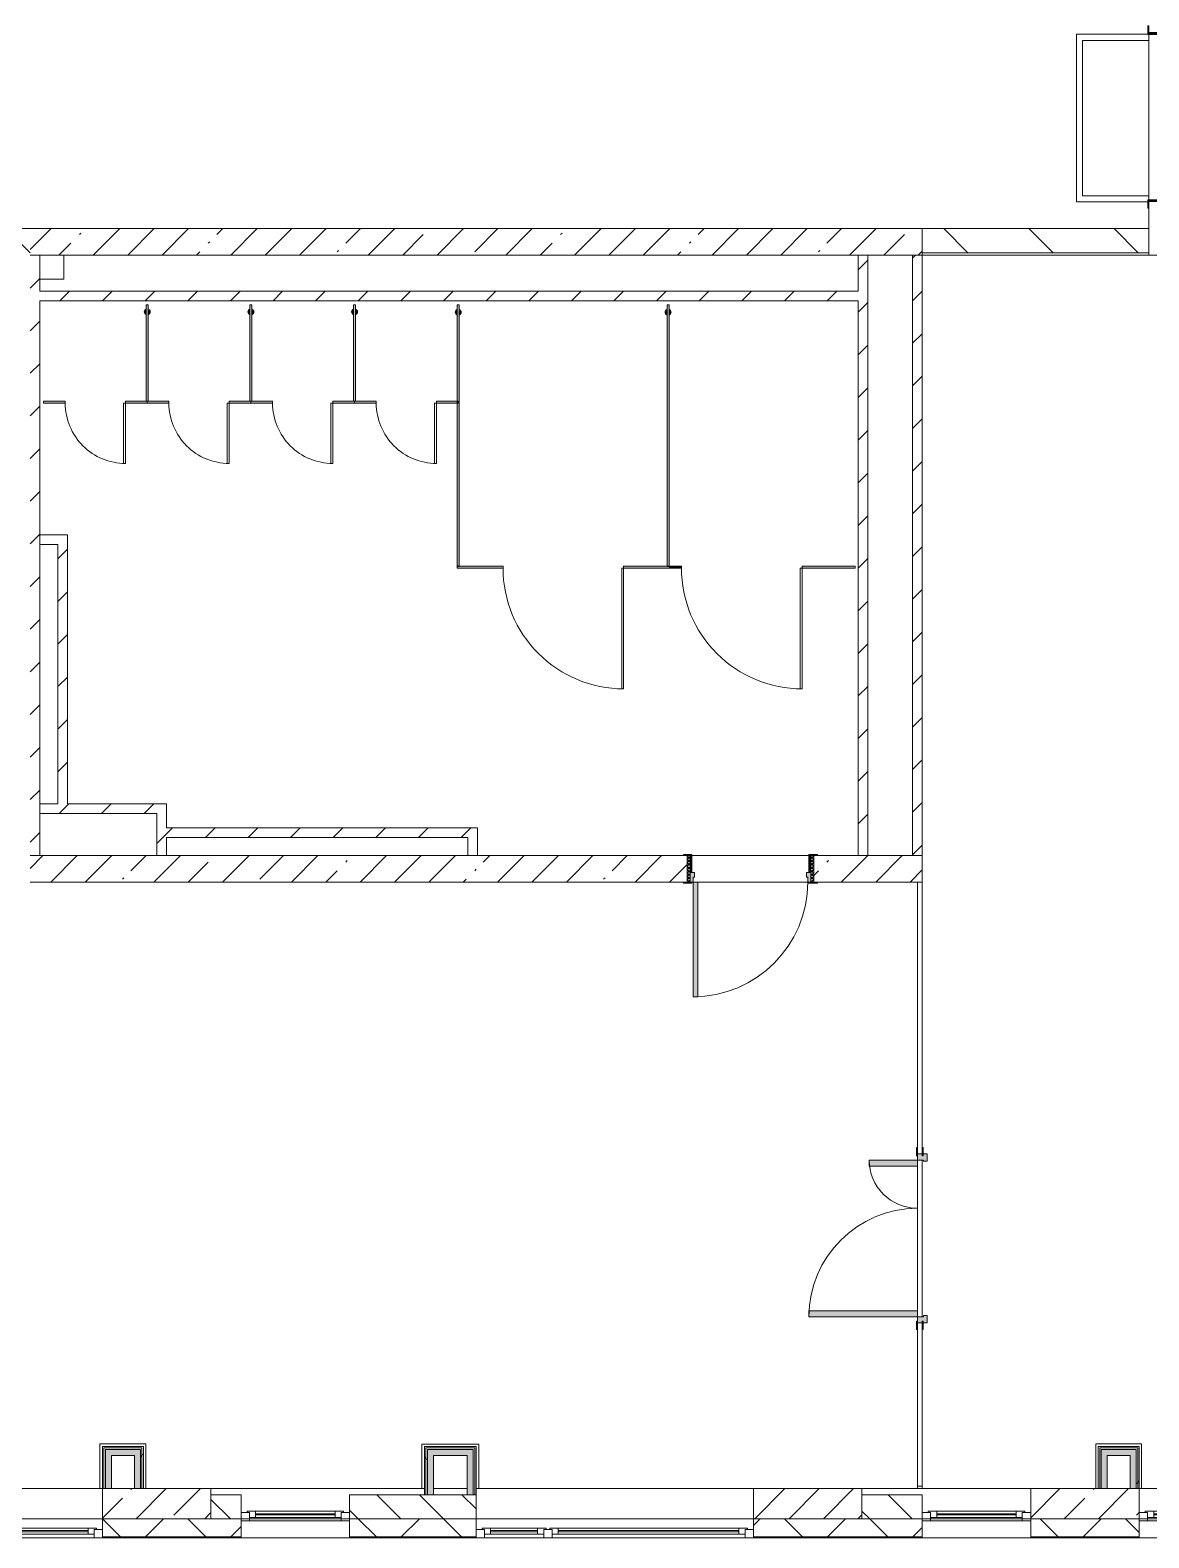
# Model space of a CAD drawing. Header units: millimetres. Extents: x 35146 to 234858, y -8553 to 29000.
# Drawn here: x 217604 to 226884, y -258 to 12246 of the extents above; entities that cross this region are included whole.
import ezdxf

# ---------------------------------------------------------------- set-up
doc = ezdxf.new("R2010")
doc.units = ezdxf.units.MM
for name, color, linetype, lineweight in [('A-DOOR', 7, 'Continuous', 5), ('A-GENM-2', 7, 'Continuous', 5), ('A-GLAZ-2', 7, 'Continuous', 5), ('A-WALL', 7, 'Continuous', 9), ('A-WALL-4', 7, 'Continuous', 5), ('I-WALL-3', 7, 'Continuous', 5), ('S-COLS-1', 7, 'Continuous', 5)]:
    doc.layers.add(name, color=color, linetype=linetype, lineweight=lineweight)
for name, color, linetype, lineweight, true_color in [('A-DOOR-1', 7, 'Continuous', 5, 0xaaaaaa), ('A-DOOR-2', 7, 'Continuous', 5, 0xe2e2e2), ('A-DOOR-FRAM-1', 7, 'Continuous', 5, 0xe2e2e2), ('A-DOOR-FRAM-2', 7, 'Continuous', 5, 0xaaaaaa), ('A-FLOR-1', 7, 'Continuous', 5, 0xaaaaaa), ('A-GENM-3', 7, 'Continuous', 5, 0xe2ddcd), ('I-WALL-1', 7, 'Continuous', 5, 0xe7e7e7), ('I-WALL-2', 7, 'Continuous', 9, 0xe7e7e7)]:
    doc.layers.add(name, color=color, linetype=linetype, lineweight=lineweight, true_color=true_color)
pattern_1 = [(45, (105674.2, 0), (-176.7767, 176.7767), [])]
pattern_2 = [(45, (105674.2, 0), (-285.1231, 285.1231), []), (45, (105959.3, 0), (-285.1231, 285.1231), [504.031, -100.806, 16.764, -84.042])]
pattern_3 = [(45, (105674.2, 0), (-530.33, 530.33), []), (135, (105674.2, 0), (-530.33, -530.33), [])]

# ---------------------------------------------------------------- blocks, each defined once
blk = doc.blocks.new('120_Окно_СКБ_1Ст - 120_Окно_СКБ_1Ст 900х2500_h_ с форточкой-22876038-2_5_2_птичка')
at = {"layer": 'A-GLAZ-2'}
for p, q in [((-450, -127), (-450, -57)), ((-450, -57), (-380, -57)), ((450, -57), (-450, -57)), ((-380, -57), (-380, -127)), ((380, -87), (-380, -87)), ((-380, -87), (-380, -127)), ((-330, -137), (-330, -87)), ((-330, -107), (330, -107)), ((330, -117), (-330, -117)), ((330, -137), (330, -87)), ((380, -127), (380, -57)), ((380, -57), (450, -57)), ((380, -127), (380, -87)), ((450, -57), (450, -127)), ((-380, -127), (-450, -127)), ((-450, -127), (-400, -127)), ((-380, -127), (-400, -127)), ((-400, -127), (-400, -137)), ((-400, -137), (400, -137)), ((400, -137), (-400, -137)), ((450, -127), (380, -127)), ((400, -127), (380, -127)), ((400, -127), (450, -127)), ((400, -137), (400, -127))]:
    blk.add_line(p, q, dxfattribs=at)
blk = doc.blocks.new('110_Дверь_СКБ_2Ст - Д-1_л_Лестничная клетка EIS60 2-32142534-2_5_2_птичка')
at = {"layer": 'A-DOOR-2'}
for points in [[(662, 110), (662, 1010), (612, 1010), (612, 110)], [(-588, 510), (-638, 510), (-638, 110), (-588, 110), (-588, 433)], [(712, 30), (698, 30), (698, -110), (712, -110), (712, -31)]]:
    blk.add_hatch(color=256, dxfattribs=at).paths.add_polyline_path(points)
h = blk.add_hatch(color=256, dxfattribs=at)
h.paths.add_polyline_path([(712, 110), (662, 110), (662, 60), (652, 60), (652, 30), (712, 30)])
h.paths.add_polyline_path([(-628, 30), (-628, 60), (-638, 60), (-638, 110), (-688, 110), (-688, 30)])
at = {"layer": 'A-DOOR-FRAM-1'}
for points in [[(-672, 110), (-672, 118), (-743, 118), (-743, 110)], [(-672, 30), (-688, 30), (-688, -110), (-672, -110), (-672, -31)], [(768, 110), (768, 118), (698, 118), (698, 110)], [(-672, -110), (-743, -110), (-743, -118), (-672, -118)], [(768, -118), (768, -110), (698, -110), (698, -118)]]:
    blk.add_hatch(color=256, dxfattribs=at).paths.add_polyline_path(points)
at = {"layer": 'A-DOOR-1'}
for p, q in [((662, 1010), (612, 1010)), ((612, 1010), (612, 110)), ((662, 110), (662, 1010)), ((-638, 510), (-638, 110)), ((-588, 510), (-638, 510)), ((-588, 110), (-588, 510)), ((-638, 110), (-588, 110)), ((612, 110), (662, 110))]:
    blk.add_line(p, q, dxfattribs=at)
for centre, radius, start, end in [((662, 110), 900, 90, 180), ((-638, 110), 400, 360, 90)]:
    blk.add_arc(centre, radius, start, end, dxfattribs=at)
at = {"layer": 'A-DOOR-FRAM-2'}
for p, q in [((-672, 118), (-743, 118)), ((-743, 118), (-743, 110)), ((-743, 110), (-672, 110)), ((-638, 110), (-688, 110)), ((-688, 110), (-688, 30)), ((-688, 30), (-628, 30)), ((-672, 30), (-688, 30)), ((-688, 30), (-688, -110)), ((-672, 110), (-672, 118)), ((-672, -110), (-672, 30)), ((-638, 60), (-638, 110)), ((-628, 60), (-638, 60)), ((-628, 30), (-628, 60)), ((662, 60), (652, 60)), ((652, 60), (652, 30)), ((652, 30), (712, 30)), ((662, 110), (662, 60)), ((712, 110), (662, 110)), ((768, 118), (698, 118)), ((698, 118), (698, 110)), ((698, 110), (768, 110)), ((712, 30), (698, 30)), ((698, 30), (698, -110)), ((712, 30), (712, 110)), ((712, -110), (712, 30)), ((768, 110), (768, 118)), ((-672, -110), (-743, -110)), ((-743, -110), (-743, -118)), ((-743, -118), (-672, -118)), ((-688, -110), (-672, -110)), ((-672, -118), (-672, -110)), ((698, -110), (712, -110)), ((768, -110), (698, -110)), ((698, -110), (698, -118)), ((698, -118), (768, -118)), ((768, -118), (768, -110))]:
    blk.add_line(p, q, dxfattribs=at)
blk = doc.blocks.new('120_Окно_СКБ_2Ст_Фрамуга сверху - 120_Окно_СКБ_2Ст_2300х2500_h_ ДОО-22877051-2_5_2_птичка')
at = {"layer": 'A-GLAZ-2'}
for p, q in [((-1150, 13), (-1150, 83)), ((-1150, 83), (-1080, 83)), ((1150, 83), (-1150, 83)), ((-1080, 13), (-1150, 13)), ((-1150, 13), (-1100, 13)), ((-1080, 13), (-1100, 13)), ((-1100, 13), (-1100, 3)), ((-1100, 3), (540, 3)), ((540, 3), (-1100, 3)), ((-1080, 83), (-1080, 13)), ((-1080, 83), (1080, 83)), ((520, 53), (-1080, 53)), ((-1080, 53), (-1080, 13)), ((-1030, 3), (-1030, 53)), ((-1030, 33), (470, 33)), ((470, 23), (-1030, 23)), ((470, 3), (470, 53)), ((520, 13), (520, 83)), ((520, 83), (590, 83)), ((520, 13), (520, 53)), ((590, 13), (520, 13)), ((540, 13), (520, 13)), ((540, 13), (570, 13)), ((540, 13), (570, 13)), ((540, 3), (540, 13)), ((590, 13), (570, 13)), ((570, 13), (570, 3)), ((570, 3), (1100, 3)), ((1100, 3), (570, 3)), ((590, 83), (590, 13)), ((1080, 53), (590, 53)), ((590, 53), (590, 13)), ((640, 3), (640, 53)), ((640, 33), (1030, 33)), ((1030, 23), (640, 23)), ((1030, 3), (1030, 53)), ((1080, 13), (1080, 83)), ((1080, 83), (1150, 83)), ((1080, 13), (1080, 53)), ((1150, 13), (1080, 13)), ((1100, 13), (1080, 13)), ((1100, 13), (1150, 13)), ((1100, 3), (1100, 13)), ((1150, 83), (1150, 13))]:
    blk.add_line(p, q, dxfattribs=at)
blk = doc.blocks.new('120_Окно_СКБ_1Ст - 120_Окно_СКБ_1Ст 900х2500_h_ с форточкой-22876796-2_5_2_птичка')
at = {"layer": 'A-GLAZ-2'}
for p, q in [((-450, -127), (-450, -57)), ((-450, -57), (-380, -57)), ((450, -57), (-450, -57)), ((-380, -57), (-380, -127)), ((380, -87), (-380, -87)), ((-380, -87), (-380, -127)), ((-330, -137), (-330, -87)), ((-330, -107), (330, -107)), ((330, -117), (-330, -117)), ((330, -137), (330, -87)), ((380, -127), (380, -57)), ((380, -57), (450, -57)), ((380, -127), (380, -87)), ((450, -57), (450, -127)), ((-380, -127), (-450, -127)), ((-450, -127), (-400, -127)), ((-380, -127), (-400, -127)), ((-400, -127), (-400, -137)), ((-400, -137), (400, -137)), ((400, -137), (-400, -137)), ((450, -127), (380, -127)), ((400, -127), (380, -127)), ((400, -127), (450, -127)), ((400, -137), (400, -127))]:
    blk.add_line(p, q, dxfattribs=at)
blk = doc.blocks.new('110_Дверь_СКБ_1Ст_Внутренняя1 - Д-7а_л__950x2100h_Туалет-V101-2_5_2_птичка')
at = {"layer": 'A-DOOR-1'}
h = blk.add_hatch(dxfattribs=at)
h.set_pattern_fill('FP_137', color=256, style=0, pattern_type=2)
h.set_pattern_definition([(135, (1776.41, 174.685), (-14.14214, -14.14214), []), (225, (1776.41, 174.685), (14.14214, -14.14214), [])])
h.paths.add_polyline_path([(537.5, 110), (512.5, 110), (512.5, -110), (537.5, -110)])
at = {"layer": 'A-DOOR-2'}
h = blk.add_hatch(color=256, dxfattribs=at)
h.paths.add_polyline_path([(487.5, 110), (487.5, 70), (477.5, 70), (477.5, 30), (512.5, 30), (512.5, 110)])
h.paths.add_polyline_path([(-462.5, 110), (-487.5, 110), (-487.5, 30), (-452.5, 30), (-452.5, 70), (-462.5, 70)])
at = {"layer": 'A-DOOR-FRAM-1'}
for points in [[(447.5, 1060), (447.5, 110), (487.5, 110), (487.5, 1060)], [(-542.5, 118), (-542.5, 110), (-472.5, 110), (-472.5, 118)], [(-472.5, 30), (-487.5, 30), (-487.5, -110), (-472.5, -110)], [(567.5, 118), (497.5, 118), (497.5, 110), (567.5, 110)], [(512.5, 30), (497.5, 30), (497.5, -110), (512.5, -110)], [(-542.5, -110), (-542.5, -118), (-472.5, -118), (-472.5, -110)], [(567.5, -110), (497.5, -110), (497.5, -118), (567.5, -118)]]:
    blk.add_hatch(color=256, dxfattribs=at).paths.add_polyline_path(points)
at = {"layer": 'A-DOOR-FRAM-2'}
h = blk.add_hatch(dxfattribs=at)
h.set_pattern_fill('FP_138', color=256, style=0, pattern_type=2)
h.set_pattern_definition([(45, (-346.384, 174.685), (-14.1421, 14.1421), []), (135, (-346.384, 174.685), (-14.1421, -14.1421), [])])
h.paths.add_polyline_path([(-487.5, 110), (-512.5, 110), (-512.5, -110), (-487.5, -110)])
at = {"layer": 'A-DOOR-1'}
for p, q in [((487.5, 1060), (447.5, 1060)), ((447.5, 1060), (447.5, 110)), ((487.5, 110), (487.5, 1060)), ((447.5, 110), (487.5, 110))]:
    blk.add_line(p, q, dxfattribs=at)
blk.add_arc((487.5, 110), 950, 90, 180, dxfattribs=at)
at = {"layer": 'A-DOOR-FRAM-2'}
for p, q in [((-472.5, 118), (-542.5, 118)), ((-542.5, 118), (-542.5, 110)), ((-542.5, 110), (-472.5, 110)), ((-487.5, 110), (-512.5, 110)), ((-512.5, 110), (-512.5, -110)), ((-462.5, 110), (-487.5, 110)), ((-487.5, 110), (-487.5, 30)), ((-487.5, -110), (-487.5, 110)), ((-472.5, 110), (-487.5, 110)), ((-487.5, 110), (-487.5, 109)), ((-487.5, 109), (-472.5, 109)), ((-487.5, 30), (-452.5, 30)), ((-472.5, 30), (-487.5, 30)), ((-487.5, 30), (-487.5, -110)), ((-472.5, 110), (-472.5, 118)), ((-472.5, 109), (-472.5, 110)), ((-472.5, -110), (-472.5, 30)), ((-462.5, 70), (-462.5, 110)), ((-452.5, 70), (-462.5, 70)), ((-452.5, 30), (-452.5, 70)), ((487.5, 70), (477.5, 70)), ((477.5, 70), (477.5, 30)), ((477.5, 30), (512.5, 30)), ((487.5, 110), (487.5, 70)), ((512.5, 110), (487.5, 110)), ((567.5, 118), (497.5, 118)), ((497.5, 118), (497.5, 110)), ((512.5, 110), (497.5, 110)), ((497.5, 110), (497.5, 109)), ((497.5, 110), (567.5, 110)), ((497.5, 109), (512.5, 109)), ((512.5, 30), (497.5, 30)), ((497.5, 30), (497.5, -110)), ((512.5, 30), (512.5, 110)), ((537.5, 110), (512.5, 110)), ((512.5, 110), (512.5, -110)), ((512.5, 109), (512.5, 110)), ((512.5, -110), (512.5, 30)), ((537.5, -110), (537.5, 110)), ((567.5, 110), (567.5, 118)), ((-472.5, -110), (-542.5, -110)), ((-542.5, -110), (-542.5, -118)), ((-542.5, -118), (-472.5, -118)), ((-512.5, -110), (-487.5, -110)), ((-487.5, -110), (-472.5, -110)), ((-472.5, -118), (-472.5, -110)), ((497.5, -110), (512.5, -110)), ((567.5, -110), (497.5, -110)), ((497.5, -110), (497.5, -118)), ((497.5, -118), (567.5, -118)), ((512.5, -110), (537.5, -110)), ((567.5, -118), (567.5, -110))]:
    blk.add_line(p, q, dxfattribs=at)
blk = doc.blocks.new('131_Сантехническая перегородка_Дверь 5 - СД-1-V187-2_5_2_птичка')
at = {"layer": 'A-GENM-3'}
for points in [[(70, 8), (70, -8), (250, -8), (250, 8)], [(750, 8), (750, -8), (930, -8), (930, 8)]]:
    blk.add_hatch(color=256, dxfattribs=at).paths.add_polyline_path(points)
at = {"layer": 'A-DOOR'}
for p, q in [((266, 508), (250, 508)), ((250, 8), (250, 508)), ((266, 8), (266, 508)), ((266, 8), (250, 8))]:
    blk.add_line(p, q, dxfattribs=at)
blk.add_arc((250, 8), 500, 360, 90, dxfattribs=at)
at = {"layer": 'A-GENM-2'}
for p, q in [((250, 8), (70, 8)), ((70, 8), (70, -8)), ((250, -8), (250, 8)), ((930, 8), (750, 8)), ((750, 8), (750, -8)), ((930, -8), (930, 8)), ((70, -8), (250, -8)), ((750, -8), (930, -8))]:
    blk.add_line(p, q, dxfattribs=at)
blk = doc.blocks.new('131_Сантехническая перегородка 6 - СП-1-V185-2_5_2_птичка')
at = {"layer": 'A-GENM-3'}
blk.add_hatch(color=256, dxfattribs=at).paths.add_polyline_path([(800, 8), (0, 8), (0, -8), (800, -8)])
at = {"layer": 'A-GENM-2'}
for p, q in [((800, 8), (0, 8)), ((0, 8), (0, -8)), ((800, -8), (800, 8)), ((0, -8), (800, -8))]:
    blk.add_line(p, q, dxfattribs=at)
at = {"layer": 'A-GENM-2', "flags": 128}
for points in [[(71, 8), (71, 9), (71, 9), (70, 9), (70, 10), (70, 10), (69, 11), (69, 11), (68, 12), (68, 12), (67, 12), (67, 13), (66, 13), (66, 13), (65, 14), (65, 14), (64, 14), (64, 14), (63, 14), (62, 15), (62, 15), (61, 15), (61, 15), (60, 15), (59, 15), (59, 15), (58, 15), (58, 15), (57, 15), (56, 15), (56, 15), (55, 15), (55, 15), (54, 14), (54, 14), (53, 14), (52, 14), (52, 13), (51, 13), (51, 13), (50, 13), (50, 12), (49, 12), (49, 11), (48, 11), (48, 11), (48, 10), (47, 10), (47, 9), (46, 9), (46, 8), (46, 8)], [(46, -8), (46, -9), (47, -9), (47, -9), (47, -10), (48, -10), (48, -11), (49, -11), (49, -12), (50, -12), (50, -12), (51, -13), (51, -13), (52, -13), (52, -14), (53, -14), (53, -14), (54, -14), (54, -14), (55, -15), (56, -15), (56, -15), (57, -15), (57, -15), (58, -15), (59, -15), (59, -15), (60, -15), (60, -15), (61, -15), (62, -15), (62, -15), (63, -15), (63, -14), (64, -14), (64, -14), (65, -14), (66, -13), (66, -13), (67, -13), (67, -13), (68, -12), (68, -12), (69, -11), (69, -11), (69, -11), (70, -10), (70, -10), (71, -9), (71, -9), (71, -8), (71, -8)]]:
    blk.add_lwpolyline(points, dxfattribs=at)
at = {"layer": 'A-GENM-2'}
for radius, start, end in [(24.6, 19.9113, 160.0887), (17.6, 45, 135), (17.6, 45, 135), (15.1, 45, 135), (24.6, 199.9113, 340.0887), (17.6, 225, 315), (17.6, 225, 315), (15.1, 225, 315)]:
    blk.add_arc((59, 0), radius, start, end, dxfattribs=at)
blk = doc.blocks.new('131_Сантехническая перегородка 7 - СП-1-V184-2_5_2_птичка')
at = {"layer": 'A-GENM-3'}
blk.add_hatch(color=256, dxfattribs=at).paths.add_polyline_path([(2166, 8), (-4, 8), (-4, -8), (2166, -8)])
at = {"layer": 'A-GENM-2'}
for p, q in [((2166, 8), (-4, 8)), ((-4, 8), (-4, -8)), ((2166, -8), (2166, 8)), ((-4, -8), (2166, -8))]:
    blk.add_line(p, q, dxfattribs=at)
at = {"layer": 'A-GENM-2', "flags": 128}
for points in [[(71, 8), (71, 9), (71, 9), (70, 9), (70, 10), (70, 10), (69, 11), (69, 11), (68, 12), (68, 12), (67, 12), (67, 13), (66, 13), (66, 13), (65, 14), (65, 14), (64, 14), (64, 14), (63, 14), (62, 15), (62, 15), (61, 15), (61, 15), (60, 15), (59, 15), (59, 15), (58, 15), (58, 15), (57, 15), (56, 15), (56, 15), (55, 15), (55, 15), (54, 14), (54, 14), (53, 14), (52, 14), (52, 13), (51, 13), (51, 13), (50, 13), (50, 12), (49, 12), (49, 11), (48, 11), (48, 11), (48, 10), (47, 10), (47, 9), (46, 9), (46, 8), (46, 8)], [(46, -8), (46, -9), (47, -9), (47, -9), (47, -10), (48, -10), (48, -11), (49, -11), (49, -12), (50, -12), (50, -12), (51, -13), (51, -13), (52, -13), (52, -14), (53, -14), (53, -14), (54, -14), (54, -14), (55, -15), (56, -15), (56, -15), (57, -15), (57, -15), (58, -15), (59, -15), (59, -15), (60, -15), (60, -15), (61, -15), (62, -15), (62, -15), (63, -15), (63, -14), (64, -14), (64, -14), (65, -14), (66, -13), (66, -13), (67, -13), (67, -13), (68, -12), (68, -12), (69, -11), (69, -11), (69, -11), (70, -10), (70, -10), (71, -9), (71, -9), (71, -8), (71, -8)]]:
    blk.add_lwpolyline(points, dxfattribs=at)
at = {"layer": 'A-GENM-2'}
for radius, start, end in [(24.6, 19.9113, 160.0887), (17.6, 45, 135), (17.6, 45, 135), (15.1, 45, 135), (24.6, 199.9113, 340.0887), (17.6, 225, 315), (17.6, 225, 315), (15.1, 225, 315)]:
    blk.add_arc((59, 0), radius, start, end, dxfattribs=at)
blk = doc.blocks.new('131_Сантехническая перегородка_Дверь МГН - СД-1-V186-2_5_2_птичка')
at = {"layer": 'A-GENM-3'}
for points in [[(-370, 8), (-370, -8), (10, -8), (10, 8)], [(1010, 8), (1010, -8), (1390, -8), (1390, 8)]]:
    blk.add_hatch(color=256, dxfattribs=at).paths.add_polyline_path(points)
at = {"layer": 'A-DOOR'}
for p, q in [((10, 1008), (26, 1008)), ((10, 8), (10, 1008)), ((26, 8), (26, 1008)), ((10, 8), (26, 8))]:
    blk.add_line(p, q, dxfattribs=at)
blk.add_arc((10, 8), 1000, 360, 90, dxfattribs=at)
at = {"layer": 'A-GENM-2'}
for p, q in [((10, 8), (-370, 8)), ((-370, 8), (-370, -8)), ((10, -8), (10, 8)), ((1390, 8), (1010, 8)), ((1010, 8), (1010, -8)), ((1390, -8), (1390, 8)), ((-370, -8), (10, -8)), ((1010, -8), (1390, -8))]:
    blk.add_line(p, q, dxfattribs=at)
blk = doc.blocks.new('131_Сантехническая перегородка_Дверь МГН 2 - СД-1-V188-2_5_2_птичка')
at = {"layer": 'A-GENM-3'}
for points in [[(10, 8), (-430, 8), (-430, -8), (10, -8)], [(1010, 8), (1010, -8), (1110, -8), (1110, 8)]]:
    blk.add_hatch(color=256, dxfattribs=at).paths.add_polyline_path(points)
at = {"layer": 'A-DOOR'}
for p, q in [((10, 1008), (26, 1008)), ((10, 8), (10, 1008)), ((26, 8), (26, 1008)), ((10, 8), (26, 8))]:
    blk.add_line(p, q, dxfattribs=at)
blk.add_arc((10, 8), 1000, 360, 90, dxfattribs=at)
at = {"layer": 'A-GENM-2'}
for p, q in [((10, 8), (-430, 8)), ((-430, 8), (-430, -8)), ((10, -8), (10, 8)), ((1110, 8), (1010, 8)), ((1010, 8), (1010, -8)), ((1110, -8), (1110, 8)), ((-430, -8), (10, -8)), ((1010, -8), (1110, -8))]:
    blk.add_line(p, q, dxfattribs=at)
blk = doc.blocks.new('110_Дверь_СКБ_2Ст - Д-5_п__в составе перегородки _не входит в спец__-32680317-2_5_2_птичка')
at = {"layer": 'A-DOOR-2'}
h = blk.add_hatch(color=256, dxfattribs=at)
h.paths.add_polyline_path([(712, -20), (712, 60), (652, 60), (652, 30), (662, 30), (662, -20)])
h.paths.add_polyline_path([(-628, 60), (-688, 60), (-688, -20), (-638, -20), (-638, 30), (-628, 30)])
for points in [[(-588, -420), (-588, -20), (-638, -20), (-638, -420)], [(662, -20), (612, -20), (612, -920), (662, -920)]]:
    blk.add_hatch(color=256, dxfattribs=at).paths.add_polyline_path(points)
at = {"layer": 'A-DOOR-FRAM-1'}
for points in [[(-672, 28), (-743, 28), (-743, 20), (-672, 20)], [(768, 28), (698, 28), (698, 20), (768, 20)], [(-672, -20), (-743, -20), (-743, -28), (-672, -28)], [(768, -20), (698, -20), (698, -28), (768, -28)]]:
    blk.add_hatch(color=256, dxfattribs=at).paths.add_polyline_path(points)
at = {"layer": 'A-DOOR-1'}
for p, q in [((-638, -20), (-588, -20)), ((-638, -420), (-638, -20)), ((-588, -20), (-588, -420)), ((612, -20), (662, -20)), ((612, -920), (612, -20)), ((662, -20), (662, -920)), ((-588, -420), (-638, -420)), ((662, -920), (612, -920))]:
    blk.add_line(p, q, dxfattribs=at)
for centre, radius, start, end in [((-638, -20), 400, 270, 0), ((662, -20), 900, 180, 270)]:
    blk.add_arc(centre, radius, start, end, dxfattribs=at)
at = {"layer": 'A-DOOR-FRAM-2'}
for p, q in [((-743, 28), (-672, 28)), ((-743, 20), (-743, 28)), ((-672, 20), (-743, 20)), ((-688, 60), (-628, 60)), ((-688, -20), (-688, 60)), ((-688, 20), (-672, 20)), ((-688, 19), (-688, 20)), ((-672, 19), (-688, 19)), ((-672, 28), (-672, 20)), ((-672, 20), (-672, 19)), ((-638, 30), (-638, -20)), ((-628, 30), (-638, 30)), ((-628, 60), (-628, 30)), ((652, 60), (712, 60)), ((652, 30), (652, 60)), ((662, 30), (652, 30)), ((662, -20), (662, 30)), ((698, 20), (698, 28)), ((698, 28), (768, 28)), ((698, 19), (698, 20)), ((698, 20), (712, 20)), ((768, 20), (698, 20)), ((712, 19), (698, 19)), ((712, 60), (712, -20)), ((712, 20), (712, 19)), ((768, 28), (768, 20)), ((-743, -20), (-672, -20)), ((-743, -28), (-743, -20)), ((-672, -28), (-743, -28)), ((-638, -20), (-688, -20)), ((-672, -20), (-672, -28)), ((712, -20), (662, -20)), ((698, -28), (698, -20)), ((698, -20), (768, -20)), ((768, -28), (698, -28)), ((768, -20), (768, -28))]:
    blk.add_line(p, q, dxfattribs=at)

msp = doc.modelspace()

# ---------------------------------------------------------------- hatches: boundary and pattern name
at = {"layer": 'A-WALL-4'}
h = msp.add_hatch(dxfattribs=at)
h.set_pattern_fill('FP_98', color=256, style=0, pattern_type=2)
h.set_pattern_definition([(135, (105674.2, 0), (-176.7767, -176.7767), [])])
h.paths.add_polyline_path([(227704.2, -100), (228504.2, -100), (228504.2, 100), (227704.2, 100)])
h.paths.add_polyline_path([(215833.4, -100), (215904.2, -100), (215904.2, 100), (214604.2, 100), (214604.2, -100), (215369.6, -100)])
h.paths.add_polyline_path([(224644.8, -100), (225004.2, -100), (225004.2, 100), (224504.2, 100), (224504.2, -100)])
h.paths.add_polyline_path([(219354.2, -100), (219354.2, 100), (219104.2, 100), (219104.2, -100)])
h.paths.add_polyline_path([(220254.2, -100), (221304.2, -100), (221304.2, 100), (220254.2, 100)])
h.paths.add_polyline_path([(200454.2, -100), (200454.2, 100), (200204.2, 100), (200204.2, -100)])
h.paths.add_polyline_path([(201456.8, -100), (204704.2, -100), (204703.1, 100), (201354.2, 100), (201354.2, -100)])
h.paths.add_polyline_path([(208304.2, -100), (208554.2, -100), (208554.2, 100), (208304.2, 100)])
h.paths.add_polyline_path([(210268.3, -100), (210504.2, -100), (210504.2, 100), (209454.2, 100), (209454.2, -100)])
h.paths.add_polyline_path([(206504.2, -100), (207404.2, -100), (207404.2, 100), (206504.2, 100)])
h.paths.add_polyline_path([(198210.5, -100), (198404.2, -100), (198404.2, 100), (197604.2, 100), (197604.2, -100), (197770, -100)])
h = msp.add_hatch(dxfattribs=at)
h.set_pattern_fill('FP_88', color=256, style=0, pattern_type=2)
h.set_pattern_definition([(45, (105674.2, 0), (-353.5534, 353.5534), []), (135, (105674.2, 0), (-353.5534, -353.5534), [])])
h.paths.add_polyline_path([(227891.1, -250), (228504.2, -250), (228504.2, -100), (227704.2, -100), (227704.2, -250)])
h.paths.add_polyline_path([(226036.1, -250), (226804.2, -250), (226804.2, -100), (225904.2, -100), (225904.2, -250)])
h.paths.add_polyline_path([(230673.7, -250), (230754.2, -250), (230754.2, -100), (229404.2, -100), (229404.2, -250), (229746.2, -250)])
h.paths.add_polyline_path([(218204.2, -250), (219354.2, -250), (219354.2, -100), (218204.2, -100)])
h.paths.add_polyline_path([(213050.8, -250), (213704.2, -250), (213704.2, -100), (212804.2, -100), (212804.2, -250)])
h.paths.add_polyline_path([(214604.2, -250), (215904.2, -250), (215904.2, -100), (214604.2, -100)])
h.paths.add_polyline_path([(220254.2, -250), (221304.2, -250), (221304.2, -100), (220254.2, -100)])
h.paths.add_polyline_path([(225004.2, -250), (225004.2, -100), (223604.2, -100), (223604.2, -250), (224644.8, -250)])
h.paths.add_polyline_path([(207485.7, -250), (208554.2, -250), (208554.2, -100), (206504.2, -100), (206504.2, -250), (207404.2, -250)])
h.paths.add_polyline_path([(209454.2, -250), (210504.2, -250), (210504.2, -100), (209454.2, -100)])
h.paths.add_polyline_path([(204704.2, -250), (205604.2, -250), (205604.2, -100), (201354.2, -100), (201354.2, -250), (204703.1, -250)])
h.paths.add_polyline_path([(199304.2, -250), (200454.2, -250), (200454.2, -100), (199304.2, -100)])
h.paths.add_polyline_path([(194884.2, -250), (196704.2, -250), (196704.2, -100), (194884.2, -100)])
h.paths.add_polyline_path([(197746.7, -250), (198404.2, -250), (198404.2, -100), (197604.2, -100), (197604.2, -250)])
at = {"layer": 'I-WALL-1'}
for points in [[(218229.2, 150), (218279.2, 150), (218279.2, 475), (218229.2, 475), (218229.2, 230.5)], [(218469.2, 425), (218519.2, 425), (218519.2, 475), (218279.2, 475), (218279.2, 425)], [(218519.2, 150), (218519.2, 425), (218469.2, 425), (218469.2, 150)], [(220899.2, 100), (220949.2, 100), (220949.2, 475), (220899.2, 475), (220899.2, 230.5)], [(221229.2, 425), (221279.2, 425), (221279.2, 475), (220949.2, 475), (220949.2, 425)], [(221279.2, 100), (221279.2, 425), (221229.2, 425), (221229.2, 100)]]:
    msp.add_hatch(color=256, dxfattribs=at).paths.add_polyline_path(points)
at = {"layer": 'I-WALL-2'}
for points in [[(226729.2, 425), (226729.2, 475), (226489.2, 475), (226489.2, 425), (226539.2, 425)], [(226539.2, 150), (226539.2, 425), (226489.2, 425), (226489.2, 150), (226499.9, 150)], [(226729.2, 150), (226779.2, 150), (226779.2, 475), (226729.2, 475), (226729.2, 230.5)]]:
    msp.add_hatch(color=256, dxfattribs=at).paths.add_polyline_path(points)
at = {"layer": 'I-WALL-3'}
h = msp.add_hatch(dxfattribs=at)
h.set_pattern_fill('FP_99', color=256, style=0, pattern_type=2)
h.set_pattern_definition([(135, (105674.2, 0), (-353.5534, -353.5534), [])])
h.paths.add_polyline_path([(225004.2, 10400), (226884.2, 10400), (226884.2, 10600), (225004.2, 10600)])
h.paths.add_polyline_path([(213050.8, 10400), (213379.2, 10400), (213379.2, 10600), (213024.2, 10600), (213024.2, 10400)])
h.paths.add_polyline_path([(217224.7, 10400), (217604.2, 10400), (217604.2, 10600), (216854.2, 10600), (216854.2, 10400), (216884.2, 10400)])
h.paths.add_polyline_path([(214779.2, 10400), (215904.2, 10400), (215904.2, 10600), (214779.2, 10600), (214779.2, 10520)])
h = msp.add_hatch(dxfattribs=at)
h.set_pattern_fill('FP_96', color=256, style=0, pattern_type=2)
h.set_pattern_definition(pattern_2)
h.paths.add_polyline_path([(224924.2, 10380), (225004.2, 10380), (225004.2, 10600), (217604.2, 10600), (217604.2, 10380), (221398.5, 10380)])
h = msp.add_hatch(dxfattribs=at)
h.set_pattern_fill('FP_100', color=256, style=0, pattern_type=2)
h.set_pattern_definition(pattern_1)
h.paths.add_polyline_path([(217684.2, 5400), (217684.2, 10380), (217604.2, 10380), (217604.2, 5400)])
h = msp.add_hatch(dxfattribs=at)
h.set_pattern_fill('FP_100', color=256, style=0, pattern_type=2)
h.set_pattern_definition(pattern_1)
h.paths.add_polyline_path([(224474.2, 5400), (224554.2, 5400), (224554.2, 10380), (224474.2, 10380), (224474.2, 5436.5)])
h = msp.add_hatch(dxfattribs=at)
h.set_pattern_fill('FP_100', color=256, style=0, pattern_type=2)
h.set_pattern_definition(pattern_1)
h.paths.add_polyline_path([(225004.2, 5400), (225004.2, 10380), (224924.2, 10380), (224924.2, 5400)])
h = msp.add_hatch(dxfattribs=at)
h.set_pattern_fill('FP_100', color=256, style=0, pattern_type=2)
h.set_pattern_definition(pattern_1)
h.paths.add_polyline_path([(217684.2, 10000), (224474.2, 10000), (224474.2, 10080), (217684.2, 10080), (217684.2, 10064.1)])
h = msp.add_hatch(dxfattribs=at)
h.set_pattern_fill('FP_100', color=256, style=0, pattern_type=2)
h.set_pattern_definition(pattern_1)
h.paths.add_polyline_path([(217914.2, 5830), (217914.2, 7980), (217834.2, 7980), (217834.2, 5830)])
h = msp.add_hatch(dxfattribs=at)
h.set_pattern_fill('FP_100', color=256, style=0, pattern_type=2)
h.set_pattern_definition(pattern_1)
h.paths.add_polyline_path([(215424.2, 6620), (215954.2, 6620), (215954.2, 6700), (215424.2, 6700)])
h.paths.add_polyline_path([(216904.2, 6620), (217604.2, 6620), (217604.2, 6700), (216904.2, 6700)])
h = msp.add_hatch(dxfattribs=at)
h.set_pattern_fill('FP_100', color=256, style=0, pattern_type=2)
h.set_pattern_definition(pattern_1)
h.paths.add_polyline_path([(217688.4, 5750), (218654.2, 5750), (218654.2, 5830), (217684.2, 5830), (217684.2, 5750)])
h = msp.add_hatch(dxfattribs=at)
h.set_pattern_fill('FP_100', color=256, style=0, pattern_type=2)
h.set_pattern_definition(pattern_1)
h.paths.add_polyline_path([(218654.2, 5400), (218734.2, 5400), (218734.2, 5830), (218654.2, 5830), (218654.2, 5750)])
h = msp.add_hatch(dxfattribs=at)
h.set_pattern_fill('FP_100', color=256, style=0, pattern_type=2)
h.set_pattern_definition(pattern_1)
h.paths.add_polyline_path([(221234.2, 5550), (221234.2, 5630), (218734.2, 5630), (218734.2, 5550)])
h = msp.add_hatch(dxfattribs=at)
h.set_pattern_fill('FP_100', color=256, style=0, pattern_type=2)
h.set_pattern_definition(pattern_1)
h.paths.add_polyline_path([(221314.2, 5400), (221314.2, 5630), (221234.2, 5630), (221234.2, 5400)])
h = msp.add_hatch(dxfattribs=at)
h.set_pattern_fill('FP_96', color=256, style=0, pattern_type=2)
h.set_pattern_definition(pattern_2)
h.paths.add_polyline_path([(225004.2, 5180), (225004.2, 5400), (224104.2, 5400), (224104.2, 5180), (224964.2, 5180)])
h.paths.add_polyline_path([(217604.2, 5180), (223054.2, 5180), (223054.2, 5400), (217604.2, 5400)])
h = msp.add_hatch(dxfattribs=at)
h.set_pattern_fill('FP_200', color=256, style=0, pattern_type=2)
h.set_pattern_definition(pattern_3)
h.paths.add_polyline_path([(218531.7, 150), (218531.7, 475), (218519.2, 475), (218519.2, 150)])
h = msp.add_hatch(dxfattribs=at)
h.set_pattern_fill('FP_200', color=256, style=0, pattern_type=2)
h.set_pattern_definition(pattern_3)
h.paths.add_polyline_path([(218531.7, 150), (218544.2, 150), (218544.2, 487.5), (218531.7, 487.5), (218531.7, 230.5)])
h = msp.add_hatch(dxfattribs=at)
h.set_pattern_fill('FP_200', color=256, style=0, pattern_type=2)
h.set_pattern_definition(pattern_3)
h.paths.add_polyline_path([(220874.2, 100), (220886.7, 100), (220886.7, 500), (220874.2, 500), (220874.2, 230.5)])
h = msp.add_hatch(dxfattribs=at)
h.set_pattern_fill('FP_200', color=256, style=0, pattern_type=2)
h.set_pattern_definition(pattern_3)
h.paths.add_polyline_path([(220886.7, 100), (220899.2, 100), (220899.2, 487.5), (220886.7, 487.5), (220886.7, 230.5)])
h = msp.add_hatch(dxfattribs=at)
h.set_pattern_fill('FP_200', color=256, style=0, pattern_type=2)
h.set_pattern_definition(pattern_3)
h.paths.add_polyline_path([(226779.2, 150), (226791.7, 150), (226791.7, 487.5), (226779.2, 487.5), (226779.2, 230.5)])
h = msp.add_hatch(dxfattribs=at)
h.set_pattern_fill('FP_200', color=256, style=0, pattern_type=2)
h.set_pattern_definition(pattern_3)
h.paths.add_polyline_path([(226791.7, 150), (226804.2, 150), (226804.2, 500), (226791.7, 500), (226791.7, 230.5)])
at = {"layer": 'S-COLS-1'}
h = msp.add_hatch(dxfattribs=at)
h.set_pattern_fill('FP_96', color=256, style=0, pattern_type=2)
h.set_pattern_definition(pattern_2)
h.paths.add_polyline_path([(219104.2, -100), (219104.2, 150), (218204.2, 150), (218204.2, -100), (218615.9, -100)])
h = msp.add_hatch(dxfattribs=at)
h.set_pattern_fill('FP_96', color=256, style=0, pattern_type=2)
h.set_pattern_definition(pattern_2)
h.paths.add_polyline_path([(224504.2, -100), (224504.2, 150), (223604.2, 150), (223604.2, -100), (224181.1, -100)])
h = msp.add_hatch(dxfattribs=at)
h.set_pattern_fill('FP_96', color=256, style=0, pattern_type=2)
h.set_pattern_definition(pattern_2)
h.paths.add_polyline_path([(225904.2, -100), (226804.2, -100), (226804.2, 150), (225904.2, 150)])

# ---------------------------------------------------------------- linework, layer by layer
at = {"layer": 'A-FLOR-1'}
for p, q in [((226284.2, 12211.1), (226284.2, 10821.8)), ((226876.2, 12211.1), (226284.2, 12211.1)), ((226334.2, 10871.8), (226334.2, 12161.1)), ((226334.2, 12161.1), (226884.2, 12161.1)), ((226884.2, 12161.1), (226884.2, 12210)), ((226284.2, 10821.8), (226876.2, 10821.8)), ((226884.2, 10871.8), (226334.2, 10871.8)), ((226884.2, 10840), (226884.2, 10871.8)), ((217884.2, 10380), (217884.2, 10180)), ((226884.2, 10380), (225004.2, 10380)), ((217884.2, 10180), (217684.2, 10180)), ((218183.2, 150), (218183.2, 521)), ((218183.2, 521), (218563.2, 521)), ((218563.2, 521), (218563.2, 150)), ((220854.2, 150), (220854.2, 520)), ((220854.2, 520), (221325.2, 520)), ((221325.2, 520), (221325.2, 150)), ((226443.2, 150), (226443.2, 521)), ((226443.2, 521), (226823.2, 521)), ((226823.2, 521), (226823.2, 150)), ((224964.2, 150), (224964.2, 170)), ((225003.2, 170), (225003.2, 150))]:
    msp.add_line(p, q, dxfattribs=at)
at = {"layer": 'A-WALL'}
for p, q in [((225004.2, 10600), (225004.2, 10400)), ((226884.2, 10400), (226884.2, 10600)), ((217684.2, 10380), (217604.2, 10380)), ((225004.2, 10380), (224924.2, 10380)), ((217604.2, 5400), (217684.2, 5400)), ((224474.2, 5400), (224554.2, 5400)), ((225004.2, 5400), (224924.2, 5400)), ((225004.2, 5180), (224964.2, 5180)), ((218216.7, 487.5), (218216.7, 150)), ((218531.7, 487.5), (218216.7, 487.5)), ((218229.2, 475), (218229.2, 150)), ((218519.2, 475), (218229.2, 475)), ((218519.2, 150), (218519.2, 475)), ((218531.7, 150), (218531.7, 487.5)), ((220886.7, 487.5), (220886.7, 100)), ((221291.7, 487.5), (220886.7, 487.5)), ((220899.2, 475), (220899.2, 100)), ((221279.2, 475), (220899.2, 475)), ((221279.2, 100), (221279.2, 475)), ((221291.7, 100), (221291.7, 487.5)), ((226476.7, 487.5), (226791.7, 487.5)), ((226476.7, 150), (226476.7, 487.5)), ((226489.2, 475), (226779.2, 475)), ((226489.2, 150), (226489.2, 475)), ((226779.2, 475), (226779.2, 150)), ((226791.7, 487.5), (226791.7, 150)), ((219104.2, -100), (219354.2, -100)), ((219354.2, -100), (219104.2, -100)), ((220254.2, -100), (221304.2, -100)), ((221304.2, -100), (220254.2, -100)), ((224504.2, -100), (225004.2, -100)), ((225004.2, -100), (224504.2, -100)), ((218204.2, -250), (219354.2, -250)), ((220254.2, -250), (221304.2, -250)), ((223604.2, -250), (225004.2, -250)), ((225904.2, -250), (226804.2, -250)), ((218204.2, -253), (219354.2, -253)), ((220254.2, -253), (221304.2, -253)), ((223604.2, -253), (225004.2, -253)), ((225904.2, -253), (226804.2, -253))]:
    msp.add_line(p, q, dxfattribs=at)
at = {"layer": 'A-WALL-4'}
for p, q in [((219354.2, 100), (219104.2, 100)), ((219104.2, 100), (219104.2, -100)), ((219354.2, -258), (219354.2, 100)), ((221229.2, 100), (220254.2, 100)), ((220254.2, 100), (220254.2, -258)), ((221304.2, -258), (221304.2, 100)), ((225004.2, 100), (224504.2, 100)), ((224504.2, 100), (224504.2, -100)), ((225004.2, -258), (225004.2, 100)), ((218204.2, -100), (218204.2, -258)), ((218204.2, -100), (219104.2, -100)), ((219354.2, -100), (220254.2, -100)), ((223604.2, -100), (223604.2, -258)), ((223604.2, -100), (224504.2, -100)), ((226804.2, -100), (225904.2, -100)), ((225904.2, -100), (225904.2, -258)), ((226804.2, -258), (226804.2, -100)), ((223604.2, -258), (212804.2, -258)), ((223604.2, -258), (230912.2, -258))]:
    msp.add_line(p, q, dxfattribs=at)
at = {"layer": 'I-WALL-3'}
for p, q in [((226884.2, 10871.8), (226884.2, 12161.1)), ((226884.2, 10770), (226884.2, 10600)), ((226884.2, 10600), (216884.2, 10600)), ((217684.2, 10080), (217684.2, 10380)), ((217684.2, 10380), (224924.2, 10380)), ((224474.2, 10380), (224474.2, 10080)), ((224554.2, 5400), (224554.2, 10380)), ((224924.2, 10380), (224924.2, 5400)), ((225004.2, 10400), (226884.2, 10400)), ((225004.2, 5400), (225004.2, 10400)), ((226884.2, 10400), (226884.2, 10380)), ((226884.2, 10380), (228624.2, 10380)), ((224474.2, 10080), (217684.2, 10080)), ((217684.2, 5400), (217684.2, 10000)), ((217684.2, 10000), (224474.2, 10000)), ((224474.2, 10000), (224474.2, 5400)), ((217914.2, 8060), (217684.2, 8060)), ((217914.2, 5830), (217914.2, 8060)), ((217684.2, 7980), (217834.2, 7980)), ((217834.2, 7980), (217834.2, 5830)), ((217834.2, 5830), (217684.2, 5830)), ((218734.2, 5830), (217914.2, 5830)), ((218734.2, 5630), (218734.2, 5830)), ((217684.2, 5750), (218654.2, 5750)), ((218654.2, 5750), (218654.2, 5400)), ((221314.2, 5630), (218734.2, 5630)), ((221314.2, 5400), (221314.2, 5630)), ((218734.2, 5550), (221234.2, 5550)), ((218734.2, 5400), (218734.2, 5550)), ((221234.2, 5550), (221234.2, 5400)), ((223024.2, 5400), (217684.2, 5400)), ((223094.2, 5400), (224064.2, 5400)), ((224474.2, 5400), (224134.2, 5400)), ((224924.2, 5400), (224554.2, 5400)), ((225004.2, 2980), (225004.2, 5400)), ((217604.2, 5180), (223024.2, 5180)), ((224054.2, 5180), (223144.2, 5180)), ((224134.2, 5180), (224964.2, 5180)), ((224964.2, 5180), (224964.2, 2980)), ((224964.2, 1625), (224964.2, 2825)), ((225004.2, 2875), (225004.2, 1575)), ((224964.2, 1470), (224964.2, 170)), ((225004.2, 170), (225004.2, 1470)), ((218204.2, 500), (218204.2, 150)), ((218544.2, 500), (218204.2, 500)), ((218279.2, 150), (218279.2, 425)), ((218279.2, 425), (218469.2, 425)), ((218469.2, 425), (218469.2, 150)), ((218544.2, 150), (218544.2, 500)), ((220874.2, 500), (220874.2, 100)), ((221304.2, 500), (220874.2, 500)), ((220949.2, 100), (220949.2, 425)), ((220949.2, 425), (221229.2, 425)), ((221229.2, 425), (221229.2, 100)), ((221304.2, 100), (221304.2, 500)), ((226804.2, 500), (226464.2, 500)), ((226464.2, 500), (226464.2, 150)), ((226539.2, 425), (226729.2, 425)), ((226539.2, 150), (226539.2, 425)), ((226729.2, 425), (226729.2, 150)), ((226804.2, 150), (226804.2, 500)), ((215424.2, 150), (218204.2, 150)), ((218204.2, 150), (218279.2, 150)), ((218469.2, 150), (218544.2, 150)), ((219104.2, 150), (220874.2, 150)), ((220949.2, 150), (221229.2, 150)), ((221304.2, 150), (223604.2, 150)), ((224504.2, 150), (225904.2, 150)), ((224964.2, 170), (225004.2, 170)), ((226464.2, 150), (226539.2, 150)), ((226729.2, 150), (226804.2, 150)), ((226804.2, 150), (229404.2, 150)), ((221229.2, 100), (221304.2, 100)), ((218204.2, -100), (215904.2, -100)), ((223604.2, -100), (221304.2, -100)), ((225904.2, -100), (225004.2, -100)), ((227704.2, -100), (226804.2, -100))]:
    msp.add_line(p, q, dxfattribs=at)
at = {"layer": 'S-COLS-1'}
for p, q in [((219104.2, 150), (218204.2, 150)), ((218204.2, 150), (218204.2, -100)), ((219104.2, 100), (219104.2, 150)), ((224504.2, 150), (223604.2, 150)), ((223604.2, 150), (223604.2, -100)), ((224504.2, 100), (224504.2, 150)), ((226804.2, 150), (225904.2, 150)), ((225904.2, 150), (225904.2, -100)), ((226804.2, -100), (226804.2, 150)), ((219104.2, -100), (219104.2, 100)), ((224504.2, -100), (224504.2, 100)), ((218204.2, -100), (219104.2, -100)), ((223604.2, -100), (224504.2, -100)), ((225904.2, -100), (226804.2, -100))]:
    msp.add_line(p, q, dxfattribs=at)

# ---------------------------------------------------------------- block references
at = {"layer": 'A-DOOR-1'}
for name, p, rotation in [('110_Дверь_СКБ_2Ст - Д-1_л_Лестничная клетка EIS60 2-32142534-2_5_2_птичка', (226994.2, 11537.5), 269.9999999999999), ('110_Дверь_СКБ_1Ст_Внутренняя1 - Д-7а_л__950x2100h_Туалет-V101-2_5_2_птичка', (223591.7, 5290), 180), ('110_Дверь_СКБ_2Ст - Д-5_п__в составе перегородки _не входит в спец__-32680317-2_5_2_птичка', (224984.2, 2237.5), 270)]:
    msp.add_blockref(name, p, dxfattribs=dict(at, rotation=rotation))
at = {"layer": 'A-GENM-2'}
for name, p, rotation in [('131_Сантехническая перегородка 6 - СП-1-V185-2_5_2_птичка', (218575.2, 9968), 270.0000000000007), ('131_Сантехническая перегородка 6 - СП-1-V185-2_5_2_птичка', (219435.2, 9968), 270.0000000000007), ('131_Сантехническая перегородка 6 - СП-1-V185-2_5_2_птичка', (220295.2, 9968), 270.0000000000007), ('131_Сантехническая перегородка 7 - СП-1-V184-2_5_2_птичка', (221155.2, 9964.9), 269.9999999999999), ('131_Сантехническая перегородка 7 - СП-1-V184-2_5_2_птичка', (222895.7, 9964.9), 269.9999999999999), ('131_Сантехническая перегородка_Дверь 5 - СД-1-V187-2_5_2_птичка', (218645.2, 9160), 180), ('131_Сантехническая перегородка_Дверь 5 - СД-1-V187-2_5_2_птичка', (219505.2, 9160), 180), ('131_Сантехническая перегородка_Дверь 5 - СД-1-V187-2_5_2_птичка', (220365.2, 9160), 180), ('131_Сантехническая перегородка_Дверь 5 - СД-1-V187-2_5_2_птичка', (221225.2, 9160), 180), ('131_Сантехническая перегородка_Дверь МГН - СД-1-V186-2_5_2_птичка', (222537.2, 7791), 180), ('131_Сантехническая перегородка_Дверь МГН 2 - СД-1-V188-2_5_2_птичка', (224017.2, 7791), 180)]:
    msp.add_blockref(name, p, dxfattribs=dict(at, rotation=rotation))
at = {"layer": 'A-GLAZ-2', "rotation": 180}
for name, p in [('120_Окно_СКБ_1Ст - 120_Окно_СКБ_1Ст 900х2500_h_ с форточкой-22876796-2_5_2_птичка', (219804.2, -175)), ('120_Окно_СКБ_1Ст - 120_Окно_СКБ_1Ст 900х2500_h_ с форточкой-22876038-2_5_2_птичка', (225454.2, -175)), ('120_Окно_СКБ_1Ст - 120_Окно_СКБ_1Ст 900х2500_h_ с форточкой-22876038-2_5_2_птичка', (227254.2, -175)), ('120_Окно_СКБ_2Ст_Фрамуга сверху - 120_Окно_СКБ_2Ст_2300х2500_h_ ДОО-22877051-2_5_2_птичка', (217054.2, -175)), ('120_Окно_СКБ_2Ст_Фрамуга сверху - 120_Окно_СКБ_2Ст_2300х2500_h_ ДОО-22877051-2_5_2_птичка', (222454.2, -175))]:
    msp.add_blockref(name, p, dxfattribs=at)

doc.saveas('drawing.dxf')
